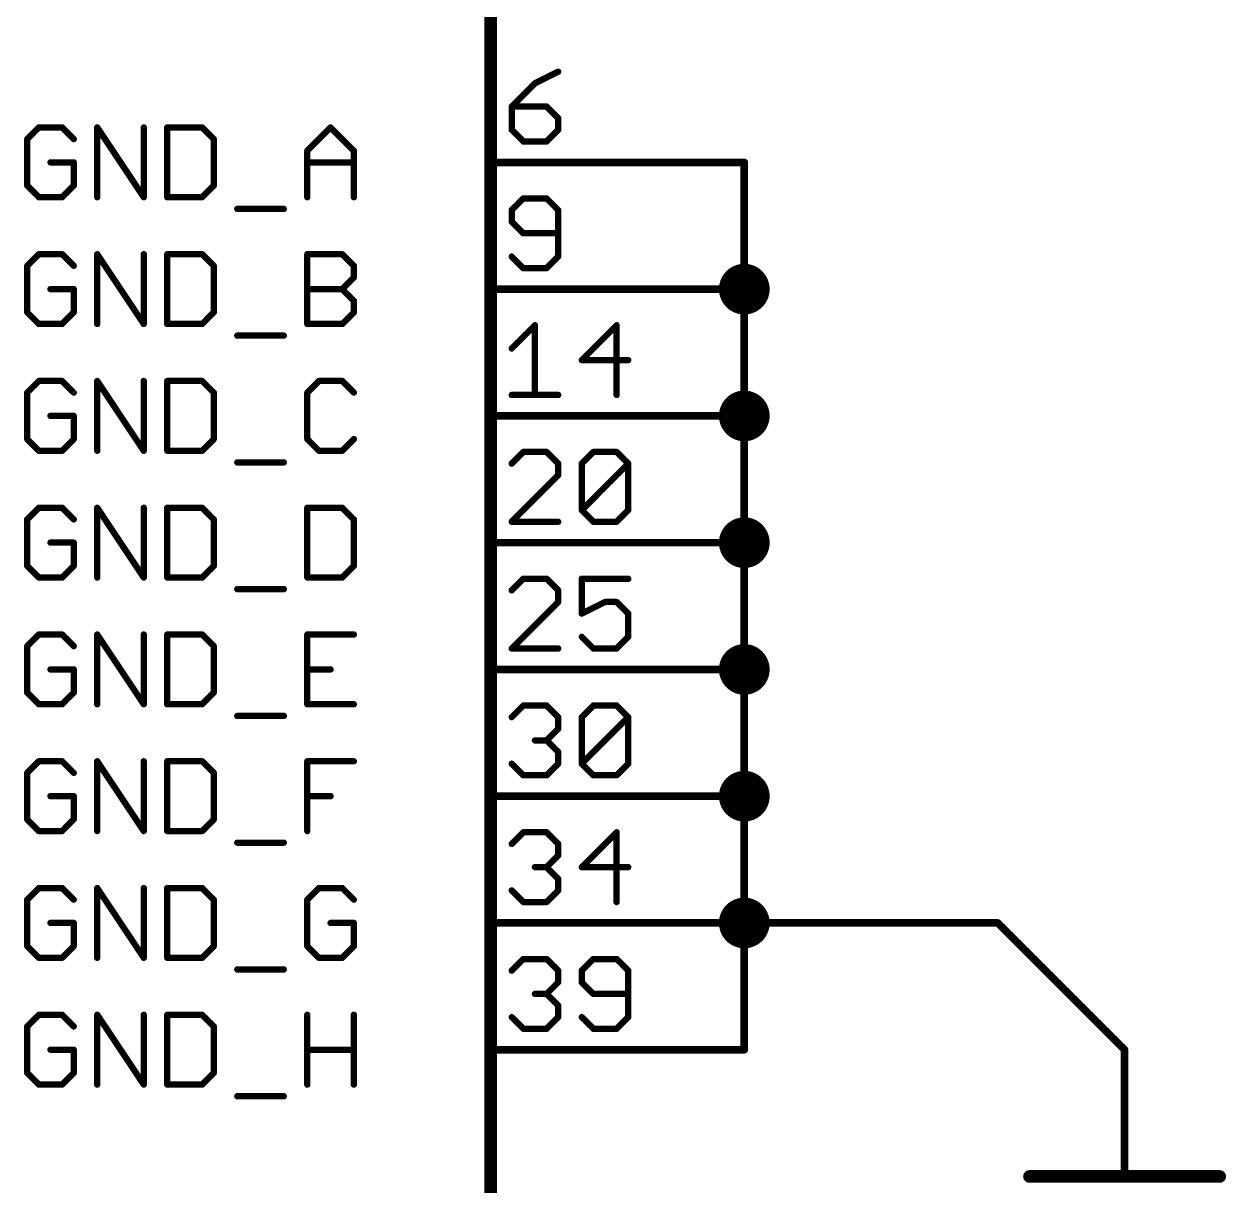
# Model space of a CAD drawing. Extents: x 2 to 137, y 1 to 177.
# Drawn here: x 77.01 to 101.09, y 111.57 to 134.85 of the extents above; entities that cross this region are included whole.
import ezdxf

# ---------------------------------------------------------------- set-up
doc = ezdxf.new("R2010")
doc.units = 0
for name, color, linetype in [('91', 94, 'CONTINUOUS'), ('94', 14, 'CONTINUOUS'), ('95', 250, 'CONTINUOUS')]:
    doc.layers.add(name, color=color, linetype=linetype)

msp = doc.modelspace()

# ---------------------------------------------------------------- linework, layer by layer
at = {"layer": '91', "const_width": 0.1524}
for points in [[(88.9, 132.08), (91.44, 132.08)], [(91.44, 132.08), (91.44, 129.54)], [(91.44, 129.54), (88.9, 129.54)], [(91.44, 129.54), (91.44, 127)], [(91.44, 127), (88.9, 127)], [(91.44, 127), (91.44, 124.46)], [(91.44, 124.46), (88.9, 124.46)], [(91.44, 124.46), (91.44, 121.92)], [(91.44, 121.92), (88.9, 121.92)], [(91.44, 121.92), (91.44, 119.38)], [(91.44, 119.38), (88.9, 119.38)], [(91.44, 119.38), (91.44, 116.84)], [(88.9, 116.84), (96.52, 116.84)], [(91.44, 116.84), (88.9, 116.84)], [(91.44, 116.84), (88.9, 116.84)], [(91.44, 116.84), (91.44, 114.3)], [(96.52, 116.84), (99.06, 114.3)], [(91.44, 114.3), (88.9, 114.3)]]:
    msp.add_lwpolyline(points, dxfattribs=at)
at = {"layer": '91'}
for points, const_width in [([(88.9, 132.1181, 1), (88.9, 132.0419)], 0.0762), ([(91.4781, 132.08, 1), (91.4019, 132.08)], 0.0762), ([(91.44, 132.0419, 1), (91.44, 132.1181)], 0.0762), ([(91.44, 129.286, 1), (91.44, 129.794, 1), (91.44, 129.286)], 0.508), ([(88.9, 129.5781, 1), (88.9, 129.5019)], 0.0762), ([(91.4781, 129.54, 1), (91.4019, 129.54)], 0.0762), ([(91.44, 129.5019, 1), (91.44, 129.5781)], 0.0762), ([(91.4019, 129.54, 1), (91.4781, 129.54)], 0.0762), ([(91.44, 126.746, 1), (91.44, 127.254, 1), (91.44, 126.746)], 0.508), ([(88.9, 127.0381, 1), (88.9, 126.9619)], 0.0762), ([(91.4781, 127, 1), (91.4019, 127)], 0.0762), ([(91.4019, 127, 1), (91.4781, 127)], 0.0762), ([(91.44, 126.9619, 1), (91.44, 127.0381)], 0.0762), ([(91.44, 124.206, 1), (91.44, 124.714, 1), (91.44, 124.206)], 0.508), ([(88.9, 124.4981, 1), (88.9, 124.4219)], 0.0762), ([(91.4781, 124.46, 1), (91.4019, 124.46)], 0.0762), ([(91.44, 124.4219, 1), (91.44, 124.4981)], 0.0762), ([(91.4019, 124.46, 1), (91.4781, 124.46)], 0.0762), ([(91.44, 121.666, 1), (91.44, 122.174, 1), (91.44, 121.666)], 0.508), ([(88.9, 121.9581, 1), (88.9, 121.8819)], 0.0762), ([(91.4781, 121.92, 1), (91.4019, 121.92)], 0.0762), ([(91.4019, 121.92, 1), (91.4781, 121.92)], 0.0762), ([(91.44, 121.8819, 1), (91.44, 121.9581)], 0.0762), ([(91.44, 119.126, 1), (91.44, 119.634, 1), (91.44, 119.126)], 0.508), ([(88.9, 119.4181, 1), (88.9, 119.3419)], 0.0762), ([(91.4781, 119.38, 1), (91.4019, 119.38)], 0.0762), ([(91.4019, 119.38, 1), (91.4781, 119.38)], 0.0762), ([(91.44, 119.3419, 1), (91.44, 119.4181)], 0.0762), ([(91.44, 116.586, 1), (91.44, 117.094, 1), (91.44, 116.586)], 0.508), ([(88.9, 116.8781, 1), (88.9, 116.8019)], 0.0762), ([(88.9, 116.8781, 1), (88.9, 116.8019)], 0.0762), ([(88.9, 116.8781, 1), (88.9, 116.8019)], 0.0762), ([(91.4781, 116.84, 1), (91.4019, 116.84)], 0.0762), ([(91.4019, 116.84, 1), (91.4781, 116.84)], 0.0762), ([(91.44, 116.8019, 1), (91.44, 116.8781)], 0.0762), ([(91.44, 116.8019, 1), (91.44, 116.8781)], 0.0762), ([(96.5469, 116.8669, 1), (96.4931, 116.8131)], 0.0762), ([(96.52, 116.8019, 1), (96.52, 116.8781)], 0.0762), ([(88.9, 114.3381, 1), (88.9, 114.2619)], 0.0762), ([(91.4019, 114.3, 1), (91.4781, 114.3)], 0.0762), ([(91.44, 114.2619, 1), (91.44, 114.3381)], 0.0762), ([(99.0331, 114.2731, 1), (99.0869, 114.3269)], 0.0762)]:
    msp.add_lwpolyline(points, format="xyb", dxfattribs=dict(at, const_width=const_width))
at = {"layer": '94'}
for points, const_width in [([(86.36, 165.1), (86.36, 101.6)], 0.254), ([(88.9, 132.08), (86.36, 132.08)], 0.1524), ([(88.9, 129.54), (86.36, 129.54)], 0.1524), ([(88.9, 127), (86.36, 127)], 0.1524), ([(88.9, 124.46), (86.36, 124.46)], 0.1524), ([(88.9, 121.92), (86.36, 121.92)], 0.1524), ([(88.9, 119.38), (86.36, 119.38)], 0.1524), ([(88.9, 116.84), (86.36, 116.84)], 0.1524), ([(88.9, 114.3), (86.36, 114.3)], 0.1524), ([(99.06, 114.3), (99.06, 111.76)], 0.1524), ([(97.155, 111.76), (100.965, 111.76)], 0.254)]:
    msp.add_lwpolyline(points, dxfattribs=dict(at, const_width=const_width))
for points, const_width in [([(86.36, 132.1181, 1), (86.36, 132.0419)], 0.0762), ([(88.9, 132.0419, 1), (88.9, 132.1181)], 0.0762), ([(86.36, 129.5781, 1), (86.36, 129.5019)], 0.0762), ([(88.9, 129.5019, 1), (88.9, 129.5781)], 0.0762), ([(86.36, 127.0381, 1), (86.36, 126.9619)], 0.0762), ([(88.9, 126.9619, 1), (88.9, 127.0381)], 0.0762), ([(86.36, 124.4981, 1), (86.36, 124.4219)], 0.0762), ([(88.9, 124.4219, 1), (88.9, 124.4981)], 0.0762), ([(86.36, 121.9581, 1), (86.36, 121.8819)], 0.0762), ([(88.9, 121.8819, 1), (88.9, 121.9581)], 0.0762), ([(86.36, 119.4181, 1), (86.36, 119.3419)], 0.0762), ([(88.9, 119.3419, 1), (88.9, 119.4181)], 0.0762), ([(86.36, 116.8781, 1), (86.36, 116.8019)], 0.0762), ([(88.9, 116.8019, 1), (88.9, 116.8781)], 0.0762), ([(86.36, 114.3381, 1), (86.36, 114.2619)], 0.0762), ([(88.9, 114.2619, 1), (88.9, 114.3381)], 0.0762), ([(99.0981, 114.3, 1), (99.0219, 114.3)], 0.0762), ([(97.155, 111.8235, 1), (97.155, 111.6965)], 0.127), ([(99.0219, 111.76, 1), (99.0981, 111.76)], 0.0762), ([(100.965, 111.6965, 1), (100.965, 111.8235)], 0.127)]:
    msp.add_lwpolyline(points, format="xyb", dxfattribs=dict(at, const_width=const_width))
at = {"layer": '95', "const_width": 0.127}
for points in [[(87.7112, 133.8973), (87.2452, 133.6643)], [(87.2452, 133.6643), (86.7791, 133.1982)], [(86.7791, 133.1982), (86.7791, 132.7321)], [(87.4782, 133.1982), (86.7791, 133.1982)], [(87.7112, 132.9652), (87.4782, 133.1982)], [(87.7112, 132.7321), (87.7112, 132.9652)], [(77.3033, 132.7797), (77.0703, 132.5467)], [(77.7694, 132.7797), (77.3033, 132.7797)], [(78.0024, 132.5467), (77.7694, 132.7797)], [(78.4736, 131.3815), (78.4736, 132.7797)], [(78.4736, 132.7797), (79.4057, 131.3815)], [(79.4057, 131.3815), (79.4057, 132.7797)], [(79.8769, 132.7797), (79.8769, 131.3815)], [(80.576, 132.7797), (79.8769, 132.7797)], [(80.809, 132.5467), (80.576, 132.7797)], [(82.6834, 132.3136), (83.1495, 132.7797)], [(83.1495, 132.7797), (83.6155, 132.3136)], [(86.7791, 132.7321), (87.0121, 132.4991)], [(87.4782, 132.4991), (87.7112, 132.7321)], [(77.0703, 132.5467), (77.0703, 131.6145)], [(80.809, 131.6145), (80.809, 132.5467)], [(87.0121, 132.4991), (87.4782, 132.4991)], [(82.6834, 131.3815), (82.6834, 132.3136)], [(83.6155, 132.3136), (83.6155, 131.3815)], [(78.0024, 132.0806), (77.5364, 132.0806)], [(78.0024, 131.6145), (78.0024, 132.0806)], [(82.6834, 132.0806), (83.6155, 132.0806)], [(77.0703, 131.6145), (77.3033, 131.3815)], [(77.7694, 131.3815), (78.0024, 131.6145)], [(80.576, 131.3815), (80.809, 131.6145)], [(77.3033, 131.3815), (77.7694, 131.3815)], [(79.8769, 131.3815), (80.576, 131.3815)], [(87.0121, 131.3573), (86.7791, 131.1243)], [(87.4782, 131.3573), (87.0121, 131.3573)], [(87.7112, 131.1243), (87.4782, 131.3573)], [(81.2801, 131.1485), (82.2123, 131.1485)], [(86.7791, 131.1243), (86.7791, 130.8912)], [(87.7112, 130.1921), (87.7112, 131.1243)], [(86.7791, 130.8912), (87.0121, 130.6582)], [(87.0121, 130.6582), (87.7112, 130.6582)], [(77.3033, 130.2397), (77.0703, 130.0067)], [(77.7694, 130.2397), (77.3033, 130.2397)], [(78.0024, 130.0067), (77.7694, 130.2397)], [(78.4736, 128.8415), (78.4736, 130.2397)], [(78.4736, 130.2397), (79.4057, 128.8415)], [(79.4057, 128.8415), (79.4057, 130.2397)], [(79.8769, 130.2397), (79.8769, 128.8415)], [(80.576, 130.2397), (79.8769, 130.2397)], [(80.809, 130.0067), (80.576, 130.2397)], [(82.6834, 128.8415), (82.6834, 130.2397)], [(82.6834, 130.2397), (83.3825, 130.2397)], [(83.3825, 130.2397), (83.6155, 130.0067)], [(77.0703, 130.0067), (77.0703, 129.0745)], [(80.809, 129.0745), (80.809, 130.0067)], [(83.6155, 130.0067), (83.6155, 129.7736)], [(86.7791, 130.1921), (87.0121, 129.9591)], [(87.4782, 129.9591), (87.7112, 130.1921)], [(83.6155, 129.7736), (83.3825, 129.5406)], [(87.0121, 129.9591), (87.4782, 129.9591)], [(78.0024, 129.5406), (77.5364, 129.5406)], [(78.0024, 129.0745), (78.0024, 129.5406)], [(82.6834, 129.5406), (83.3825, 129.5406)], [(83.3825, 129.5406), (83.6155, 129.3076)], [(83.6155, 129.3076), (83.6155, 129.0745)], [(77.0703, 129.0745), (77.3033, 128.8415)], [(77.7694, 128.8415), (78.0024, 129.0745)], [(80.576, 128.8415), (80.809, 129.0745)], [(83.6155, 129.0745), (83.3825, 128.8415)], [(77.3033, 128.8415), (77.7694, 128.8415)], [(79.8769, 128.8415), (80.576, 128.8415)], [(83.3825, 128.8415), (82.6834, 128.8415)], [(86.7791, 128.3512), (87.2452, 128.8173)], [(87.2452, 128.8173), (87.2452, 127.4191)], [(88.8815, 128.8173), (88.1824, 128.1182)], [(88.8815, 127.4191), (88.8815, 128.8173)], [(81.2801, 128.6085), (82.2123, 128.6085)], [(88.1824, 128.1182), (89.1145, 128.1182)], [(77.3033, 127.6997), (77.0703, 127.4667)], [(77.7694, 127.6997), (77.3033, 127.6997)], [(78.0024, 127.4667), (77.7694, 127.6997)], [(78.4736, 126.3015), (78.4736, 127.6997)], [(78.4736, 127.6997), (79.4057, 126.3015)], [(79.4057, 126.3015), (79.4057, 127.6997)], [(79.8769, 127.6997), (79.8769, 126.3015)], [(80.576, 127.6997), (79.8769, 127.6997)], [(80.809, 127.4667), (80.576, 127.6997)], [(82.9164, 127.6997), (82.6834, 127.4667)], [(83.3825, 127.6997), (82.9164, 127.6997)], [(83.6155, 127.4667), (83.3825, 127.6997)], [(77.0703, 127.4667), (77.0703, 126.5345)], [(80.809, 126.5345), (80.809, 127.4667)], [(82.6834, 127.4667), (82.6834, 126.5345)], [(86.7791, 127.4191), (87.7112, 127.4191)], [(78.0024, 127.0006), (77.5364, 127.0006)], [(78.0024, 126.5345), (78.0024, 127.0006)], [(77.0703, 126.5345), (77.3033, 126.3015)], [(77.7694, 126.3015), (78.0024, 126.5345)], [(80.576, 126.3015), (80.809, 126.5345)], [(82.6834, 126.5345), (82.9164, 126.3015)], [(83.3825, 126.3015), (83.6155, 126.5345)], [(77.3033, 126.3015), (77.7694, 126.3015)], [(79.8769, 126.3015), (80.576, 126.3015)], [(82.9164, 126.3015), (83.3825, 126.3015)], [(87.0121, 126.2773), (86.7791, 126.0443)], [(87.4782, 126.2773), (87.0121, 126.2773)], [(87.7112, 126.0443), (87.4782, 126.2773)], [(88.1824, 126.0443), (88.4154, 126.2773)], [(88.4154, 126.2773), (88.8815, 126.2773)], [(88.8815, 126.2773), (89.1145, 126.0443)], [(81.2801, 126.0685), (82.2123, 126.0685)], [(87.7112, 125.8112), (87.7112, 126.0443)], [(88.1824, 125.1121), (88.1824, 126.0443)], [(88.1824, 125.1121), (89.1145, 126.0443)], [(89.1145, 126.0443), (89.1145, 125.1121)], [(86.7791, 124.8791), (87.7112, 125.8112)], [(77.3033, 125.1597), (77.0703, 124.9267)], [(77.7694, 125.1597), (77.3033, 125.1597)], [(78.0024, 124.9267), (77.7694, 125.1597)], [(78.4736, 123.7615), (78.4736, 125.1597)], [(78.4736, 125.1597), (79.4057, 123.7615)], [(79.4057, 123.7615), (79.4057, 125.1597)], [(79.8769, 125.1597), (79.8769, 123.7615)], [(80.576, 125.1597), (79.8769, 125.1597)], [(80.809, 124.9267), (80.576, 125.1597)], [(82.6834, 125.1597), (82.6834, 123.7615)], [(83.3825, 125.1597), (82.6834, 125.1597)], [(83.6155, 124.9267), (83.3825, 125.1597)], [(88.4154, 124.8791), (88.1824, 125.1121)], [(89.1145, 125.1121), (88.8815, 124.8791)], [(77.0703, 124.9267), (77.0703, 123.9945)], [(80.809, 123.9945), (80.809, 124.9267)], [(83.6155, 123.9945), (83.6155, 124.9267)], [(87.7112, 124.8791), (86.7791, 124.8791)], [(88.8815, 124.8791), (88.4154, 124.8791)], [(78.0024, 124.4606), (77.5364, 124.4606)], [(78.0024, 123.9945), (78.0024, 124.4606)], [(77.0703, 123.9945), (77.3033, 123.7615)], [(77.7694, 123.7615), (78.0024, 123.9945)], [(80.576, 123.7615), (80.809, 123.9945)], [(83.3825, 123.7615), (83.6155, 123.9945)], [(77.3033, 123.7615), (77.7694, 123.7615)], [(79.8769, 123.7615), (80.576, 123.7615)], [(82.6834, 123.7615), (83.3825, 123.7615)], [(87.0121, 123.7373), (86.7791, 123.5043)], [(87.4782, 123.7373), (87.0121, 123.7373)], [(87.7112, 123.5043), (87.4782, 123.7373)], [(89.1145, 123.7373), (88.1824, 123.7373)], [(88.1824, 123.7373), (88.1824, 123.0382)], [(81.2801, 123.5285), (82.2123, 123.5285)], [(87.7112, 123.2712), (87.7112, 123.5043)], [(86.7791, 122.3391), (87.7112, 123.2712)], [(88.1824, 123.0382), (88.6484, 123.2712)], [(88.6484, 123.2712), (88.8815, 123.2712)], [(88.8815, 123.2712), (89.1145, 123.0382)], [(89.1145, 123.0382), (89.1145, 122.5721)], [(77.3033, 122.6197), (77.0703, 122.3867)], [(77.7694, 122.6197), (77.3033, 122.6197)], [(78.0024, 122.3867), (77.7694, 122.6197)], [(78.4736, 121.2215), (78.4736, 122.6197)], [(78.4736, 122.6197), (79.4057, 121.2215)], [(79.4057, 121.2215), (79.4057, 122.6197)], [(79.8769, 122.6197), (79.8769, 121.2215)], [(80.576, 122.6197), (79.8769, 122.6197)], [(80.809, 122.3867), (80.576, 122.6197)], [(83.6155, 122.6197), (82.6834, 122.6197)], [(82.6834, 122.6197), (82.6834, 121.2215)], [(88.4154, 122.3391), (88.1824, 122.5721)], [(89.1145, 122.5721), (88.8815, 122.3391)], [(77.0703, 122.3867), (77.0703, 121.4545)], [(80.809, 121.4545), (80.809, 122.3867)], [(87.7112, 122.3391), (86.7791, 122.3391)], [(88.8815, 122.3391), (88.4154, 122.3391)], [(78.0024, 121.9206), (77.5364, 121.9206)], [(78.0024, 121.4545), (78.0024, 121.9206)], [(82.6834, 121.9206), (83.1495, 121.9206)], [(77.0703, 121.4545), (77.3033, 121.2215)], [(77.7694, 121.2215), (78.0024, 121.4545)], [(80.576, 121.2215), (80.809, 121.4545)], [(77.3033, 121.2215), (77.7694, 121.2215)], [(79.8769, 121.2215), (80.576, 121.2215)], [(82.6834, 121.2215), (83.6155, 121.2215)], [(86.7791, 120.9643), (87.0121, 121.1973)], [(87.0121, 121.1973), (87.4782, 121.1973)], [(87.4782, 121.1973), (87.7112, 120.9643)], [(88.1824, 120.9643), (88.4154, 121.1973)], [(88.4154, 121.1973), (88.8815, 121.1973)], [(88.8815, 121.1973), (89.1145, 120.9643)], [(81.2801, 120.9885), (82.2123, 120.9885)], [(87.7112, 120.9643), (87.7112, 120.7312)], [(88.1824, 120.0321), (88.1824, 120.9643)], [(88.1824, 120.0321), (89.1145, 120.9643)], [(89.1145, 120.9643), (89.1145, 120.0321)], [(87.7112, 120.7312), (87.4782, 120.4982)], [(87.4782, 120.4982), (87.2452, 120.4982)], [(87.4782, 120.4982), (87.7112, 120.2652)], [(87.7112, 120.2652), (87.7112, 120.0321)], [(77.3033, 120.0797), (77.0703, 119.8467)], [(77.7694, 120.0797), (77.3033, 120.0797)], [(78.0024, 119.8467), (77.7694, 120.0797)], [(78.4736, 118.6815), (78.4736, 120.0797)], [(78.4736, 120.0797), (79.4057, 118.6815)], [(79.4057, 118.6815), (79.4057, 120.0797)], [(79.8769, 120.0797), (79.8769, 118.6815)], [(80.576, 120.0797), (79.8769, 120.0797)], [(80.809, 119.8467), (80.576, 120.0797)], [(82.6834, 118.6815), (82.6834, 120.0797)], [(82.6834, 120.0797), (83.6155, 120.0797)], [(87.0121, 119.7991), (86.7791, 120.0321)], [(87.7112, 120.0321), (87.4782, 119.7991)], [(88.4154, 119.7991), (88.1824, 120.0321)], [(89.1145, 120.0321), (88.8815, 119.7991)], [(77.0703, 119.8467), (77.0703, 118.9145)], [(80.809, 118.9145), (80.809, 119.8467)], [(87.4782, 119.7991), (87.0121, 119.7991)], [(88.8815, 119.7991), (88.4154, 119.7991)], [(78.0024, 119.3806), (77.5364, 119.3806)], [(78.0024, 118.9145), (78.0024, 119.3806)], [(82.6834, 119.3806), (83.1495, 119.3806)], [(77.0703, 118.9145), (77.3033, 118.6815)], [(77.3033, 118.6815), (77.7694, 118.6815)], [(77.7694, 118.6815), (78.0024, 118.9145)], [(79.8769, 118.6815), (80.576, 118.6815)], [(80.576, 118.6815), (80.809, 118.9145)], [(81.2801, 118.4485), (82.2123, 118.4485)], [(86.7791, 118.4243), (87.0121, 118.6573)], [(87.0121, 118.6573), (87.4782, 118.6573)], [(87.4782, 118.6573), (87.7112, 118.4243)], [(88.8815, 118.6573), (88.1824, 117.9582)], [(88.8815, 117.2591), (88.8815, 118.6573)], [(87.7112, 118.4243), (87.7112, 118.1912)], [(87.4782, 117.9582), (87.2452, 117.9582)], [(87.7112, 118.1912), (87.4782, 117.9582)], [(87.4782, 117.9582), (87.7112, 117.7252)], [(88.1824, 117.9582), (89.1145, 117.9582)], [(87.7112, 117.7252), (87.7112, 117.4921)], [(77.3033, 117.5397), (77.0703, 117.3067)], [(77.7694, 117.5397), (77.3033, 117.5397)], [(78.0024, 117.3067), (77.7694, 117.5397)], [(78.4736, 116.1415), (78.4736, 117.5397)], [(78.4736, 117.5397), (79.4057, 116.1415)], [(79.4057, 116.1415), (79.4057, 117.5397)], [(79.8769, 117.5397), (79.8769, 116.1415)], [(80.576, 117.5397), (79.8769, 117.5397)], [(80.809, 117.3067), (80.576, 117.5397)], [(82.9164, 117.5397), (82.6834, 117.3067)], [(83.3825, 117.5397), (82.9164, 117.5397)], [(83.6155, 117.3067), (83.3825, 117.5397)], [(87.0121, 117.2591), (86.7791, 117.4921)], [(87.7112, 117.4921), (87.4782, 117.2591)], [(77.0703, 117.3067), (77.0703, 116.3745)], [(80.809, 116.3745), (80.809, 117.3067)], [(82.6834, 117.3067), (82.6834, 116.3745)], [(87.4782, 117.2591), (87.0121, 117.2591)], [(78.0024, 116.8406), (77.5364, 116.8406)], [(78.0024, 116.3745), (78.0024, 116.8406)], [(83.6155, 116.8406), (83.1495, 116.8406)], [(83.6155, 116.3745), (83.6155, 116.8406)], [(77.0703, 116.3745), (77.3033, 116.1415)], [(77.7694, 116.1415), (78.0024, 116.3745)], [(80.576, 116.1415), (80.809, 116.3745)], [(82.6834, 116.3745), (82.9164, 116.1415)], [(83.3825, 116.1415), (83.6155, 116.3745)], [(77.3033, 116.1415), (77.7694, 116.1415)], [(79.8769, 116.1415), (80.576, 116.1415)], [(82.9164, 116.1415), (83.3825, 116.1415)], [(86.7791, 115.8843), (87.0121, 116.1173)], [(87.0121, 116.1173), (87.4782, 116.1173)], [(87.4782, 116.1173), (87.7112, 115.8843)], [(88.4154, 116.1173), (88.1824, 115.8843)], [(88.8815, 116.1173), (88.4154, 116.1173)], [(89.1145, 115.8843), (88.8815, 116.1173)], [(81.2801, 115.9085), (82.2123, 115.9085)], [(87.7112, 115.8843), (87.7112, 115.6512)], [(88.1824, 115.8843), (88.1824, 115.6512)], [(89.1145, 114.9521), (89.1145, 115.8843)], [(87.7112, 115.6512), (87.4782, 115.4182)], [(88.1824, 115.6512), (88.4154, 115.4182)], [(87.4782, 115.4182), (87.2452, 115.4182)], [(87.4782, 115.4182), (87.7112, 115.1852)], [(88.4154, 115.4182), (89.1145, 115.4182)], [(87.7112, 115.1852), (87.7112, 114.9521)], [(77.3033, 114.9997), (77.0703, 114.7667)], [(77.7694, 114.9997), (77.3033, 114.9997)], [(78.0024, 114.7667), (77.7694, 114.9997)], [(78.4736, 113.6015), (78.4736, 114.9997)], [(78.4736, 114.9997), (79.4057, 113.6015)], [(79.4057, 113.6015), (79.4057, 114.9997)], [(79.8769, 114.9997), (79.8769, 113.6015)], [(80.576, 114.9997), (79.8769, 114.9997)], [(80.809, 114.7667), (80.576, 114.9997)], [(82.6834, 113.6015), (82.6834, 114.9997)], [(83.6155, 114.9997), (83.6155, 113.6015)], [(87.0121, 114.7191), (86.7791, 114.9521)], [(87.7112, 114.9521), (87.4782, 114.7191)], [(88.1824, 114.9521), (88.4154, 114.7191)], [(88.8815, 114.7191), (89.1145, 114.9521)], [(77.0703, 114.7667), (77.0703, 113.8345)], [(80.809, 113.8345), (80.809, 114.7667)], [(87.4782, 114.7191), (87.0121, 114.7191)], [(88.4154, 114.7191), (88.8815, 114.7191)], [(78.0024, 114.3006), (77.5364, 114.3006)], [(78.0024, 113.8345), (78.0024, 114.3006)], [(82.6834, 114.3006), (83.6155, 114.3006)], [(77.0703, 113.8345), (77.3033, 113.6015)], [(77.7694, 113.6015), (78.0024, 113.8345)], [(80.576, 113.6015), (80.809, 113.8345)], [(77.3033, 113.6015), (77.7694, 113.6015)], [(79.8769, 113.6015), (80.576, 113.6015)], [(81.2801, 113.3685), (82.2123, 113.3685)]]:
    msp.add_lwpolyline(points, dxfattribs=at)
at = {"layer": '95', "const_width": 0.0635}
for points in [[(87.7254, 133.8689, 1), (87.697, 133.9257)], [(87.231, 133.6927, 1), (87.2594, 133.6359)], [(87.2676, 133.6418, 1), (87.2227, 133.6867)], [(86.8109, 133.1982, 1), (86.7473, 133.1982)], [(86.7791, 133.2299, 1), (86.7791, 133.1664)], [(86.7566, 133.2206, 1), (86.8016, 133.1757)], [(87.5006, 133.2206, 1), (87.4557, 133.1757)], [(87.4782, 133.1664, 1), (87.4782, 133.2299)], [(87.743, 132.9652, 1), (87.6795, 132.9652)], [(87.6888, 132.9427, 1), (87.7337, 132.9876)], [(77.3033, 132.8114, 1), (77.3033, 132.7479)], [(77.3258, 132.7572, 1), (77.2809, 132.8021)], [(77.7919, 132.8021, 1), (77.7469, 132.7572)], [(77.7694, 132.7479, 1), (77.7694, 132.8114)], [(78.5053, 132.7797, 1), (78.4418, 132.7797)], [(78.5, 132.7973, 1), (78.4472, 132.7621)], [(79.4375, 132.7797, 1), (79.374, 132.7797)], [(79.9086, 132.7797, 1), (79.8451, 132.7797)], [(79.8769, 132.8114, 1), (79.8769, 132.7479)], [(80.5984, 132.8021, 1), (80.5535, 132.7572)], [(80.576, 132.7479, 1), (80.576, 132.8114)], [(83.1719, 132.8021, 1), (83.127, 132.7572)], [(83.1719, 132.7572, 1), (83.127, 132.8021)], [(86.7473, 132.7321, 1), (86.8109, 132.7321)], [(86.8016, 132.7546, 1), (86.7566, 132.7097)], [(87.6795, 132.7321, 1), (87.743, 132.7321)], [(87.7337, 132.7097, 1), (87.6888, 132.7546)], [(77.1021, 132.5467, 1), (77.0386, 132.5467)], [(77.0479, 132.5691, 1), (77.0928, 132.5242)], [(77.98, 132.5242, 1), (78.0249, 132.5691)], [(80.8407, 132.5467, 1), (80.7772, 132.5467)], [(80.7865, 132.5242, 1), (80.8314, 132.5691)], [(87.0121, 132.5308, 1), (87.0121, 132.4674)], [(86.9897, 132.4766, 1), (87.0346, 132.5216)], [(87.4557, 132.5216, 1), (87.5006, 132.4766)], [(87.4782, 132.4674, 1), (87.4782, 132.5308)], [(82.7152, 132.3136, 1), (82.6517, 132.3136)], [(82.661, 132.3361, 1), (82.7059, 132.2912)], [(83.6473, 132.3136, 1), (83.5838, 132.3136)], [(83.5931, 132.2912, 1), (83.638, 132.3361)], [(77.5364, 132.1123, 1), (77.5364, 132.0488)], [(78.0342, 132.0806, 1), (77.9707, 132.0806)], [(78.0024, 132.0488, 1), (78.0024, 132.1123)], [(82.6834, 132.1123, 1), (82.6834, 132.0488)], [(83.6155, 132.0488, 1), (83.6155, 132.1123)], [(77.0928, 131.637, 1), (77.0479, 131.5921)], [(77.0386, 131.6145, 1), (77.1021, 131.6145)], [(77.9707, 131.6145, 1), (78.0342, 131.6145)], [(78.0249, 131.5921, 1), (77.98, 131.637)], [(80.7772, 131.6145, 1), (80.8407, 131.6145)], [(80.8314, 131.5921, 1), (80.7865, 131.637)], [(77.3033, 131.4133, 1), (77.3033, 131.3498)], [(77.2809, 131.359, 1), (77.3258, 131.404)], [(77.7469, 131.404, 1), (77.7919, 131.359)], [(77.7694, 131.3498, 1), (77.7694, 131.4133)], [(78.4418, 131.3815, 1), (78.5053, 131.3815)], [(79.374, 131.3815, 1), (79.4375, 131.3815)], [(79.3793, 131.3639, 1), (79.4321, 131.3991)], [(79.8451, 131.3815, 1), (79.9086, 131.3815)], [(79.8769, 131.4133, 1), (79.8769, 131.3498)], [(80.5535, 131.404, 1), (80.5984, 131.359)], [(80.576, 131.3498, 1), (80.576, 131.4133)], [(82.6517, 131.3815, 1), (82.7152, 131.3815)], [(83.5838, 131.3815, 1), (83.6473, 131.3815)], [(87.0121, 131.389, 1), (87.0121, 131.3255)], [(87.0346, 131.3348, 1), (86.9897, 131.3797)], [(87.5006, 131.3797, 1), (87.4557, 131.3348)], [(87.4782, 131.3255, 1), (87.4782, 131.389)], [(81.2801, 131.1802, 1), (81.2801, 131.1167)], [(82.2123, 131.1167, 1), (82.2123, 131.1802)], [(86.8109, 131.1243, 1), (86.7473, 131.1243)], [(86.7566, 131.1467, 1), (86.8016, 131.1018)], [(87.743, 131.1243, 1), (87.6795, 131.1243)], [(87.6888, 131.1018, 1), (87.7337, 131.1467)], [(86.7473, 130.8912, 1), (86.8109, 130.8912)], [(86.8016, 130.9137, 1), (86.7566, 130.8688)], [(87.0121, 130.6899, 1), (87.0121, 130.6264)], [(86.9897, 130.6357, 1), (87.0346, 130.6806)], [(87.7112, 130.6264, 1), (87.7112, 130.6899)], [(77.3033, 130.2714, 1), (77.3033, 130.2079)], [(77.3258, 130.2172, 1), (77.2809, 130.2621)], [(77.7919, 130.2621, 1), (77.7469, 130.2172)], [(77.7694, 130.2079, 1), (77.7694, 130.2714)], [(78.5053, 130.2397, 1), (78.4418, 130.2397)], [(78.5, 130.2573, 1), (78.4472, 130.2221)], [(79.4375, 130.2397, 1), (79.374, 130.2397)], [(79.9086, 130.2397, 1), (79.8451, 130.2397)], [(79.8769, 130.2714, 1), (79.8769, 130.2079)], [(80.5984, 130.2621, 1), (80.5535, 130.2172)], [(80.576, 130.2079, 1), (80.576, 130.2714)], [(82.6834, 130.2714, 1), (82.6834, 130.2079)], [(82.7152, 130.2397, 1), (82.6517, 130.2397)], [(83.405, 130.2621, 1), (83.3601, 130.2172)], [(83.3825, 130.2079, 1), (83.3825, 130.2714)], [(77.1021, 130.0067, 1), (77.0386, 130.0067)], [(77.0479, 130.0291, 1), (77.0928, 129.9842)], [(77.98, 129.9842, 1), (78.0249, 130.0291)], [(80.8407, 130.0067, 1), (80.7772, 130.0067)], [(80.7865, 129.9842, 1), (80.8314, 130.0291)], [(83.6473, 130.0067, 1), (83.5838, 130.0067)], [(83.5931, 129.9842, 1), (83.638, 130.0291)], [(86.8016, 130.2146, 1), (86.7566, 130.1697)], [(87.6795, 130.1921, 1), (87.743, 130.1921)], [(87.7337, 130.1697, 1), (87.6888, 130.2146)], [(83.638, 129.7512, 1), (83.5931, 129.7961)], [(87.0121, 129.9908, 1), (87.0121, 129.9274)], [(86.9897, 129.9366, 1), (87.0346, 129.9816)], [(87.4557, 129.9816, 1), (87.5006, 129.9366)], [(87.4782, 129.9274, 1), (87.4782, 129.9908)], [(77.5364, 129.5723, 1), (77.5364, 129.5088)], [(78.0342, 129.5406, 1), (77.9707, 129.5406)], [(78.0024, 129.5088, 1), (78.0024, 129.5723)], [(82.6834, 129.5723, 1), (82.6834, 129.5088)], [(83.405, 129.563, 1), (83.3601, 129.5181)], [(83.3601, 129.563, 1), (83.405, 129.5181)], [(83.3825, 129.5088, 1), (83.3825, 129.5723)], [(83.5838, 129.7736, 1), (83.6473, 129.7736)], [(83.6473, 129.3076, 1), (83.5838, 129.3076)], [(83.5931, 129.2851, 1), (83.638, 129.33)], [(77.0928, 129.097, 1), (77.0479, 129.0521)], [(77.0386, 129.0745, 1), (77.1021, 129.0745)], [(77.9707, 129.0745, 1), (78.0342, 129.0745)], [(78.0249, 129.0521, 1), (77.98, 129.097)], [(80.7772, 129.0745, 1), (80.8407, 129.0745)], [(80.8314, 129.0521, 1), (80.7865, 129.097)], [(83.5838, 129.0745, 1), (83.6473, 129.0745)], [(83.638, 129.0521, 1), (83.5931, 129.097)], [(77.3033, 128.8732, 1), (77.3033, 128.8098)], [(77.2809, 128.819, 1), (77.3258, 128.864)], [(77.7469, 128.864, 1), (77.7919, 128.819)], [(77.7694, 128.8098, 1), (77.7694, 128.8732)], [(78.4418, 128.8415, 1), (78.5053, 128.8415)], [(79.374, 128.8415, 1), (79.4375, 128.8415)], [(79.3793, 128.8239, 1), (79.4321, 128.8591)], [(79.8451, 128.8415, 1), (79.9086, 128.8415)], [(79.8769, 128.8732, 1), (79.8769, 128.8098)], [(80.5535, 128.864, 1), (80.5984, 128.819)], [(80.576, 128.8098, 1), (80.576, 128.8732)], [(82.6834, 128.8732, 1), (82.6834, 128.8098)], [(82.6517, 128.8415, 1), (82.7152, 128.8415)], [(83.3601, 128.864, 1), (83.405, 128.819)], [(83.3825, 128.8098, 1), (83.3825, 128.8732)], [(87.2769, 128.8173, 1), (87.2134, 128.8173)], [(87.2676, 128.7948, 1), (87.2227, 128.8397)], [(88.9132, 128.8173, 1), (88.8497, 128.8173)], [(88.9039, 128.7948, 1), (88.859, 128.8397)], [(81.2801, 128.6402, 1), (81.2801, 128.5767)], [(82.2123, 128.5767, 1), (82.2123, 128.6402)], [(86.7566, 128.3737, 1), (86.8016, 128.3288)], [(88.1824, 128.1499, 1), (88.1824, 128.0864)], [(88.1599, 128.1406, 1), (88.2048, 128.0957)], [(89.1145, 128.0864, 1), (89.1145, 128.1499)], [(77.3033, 127.7314, 1), (77.3033, 127.6679)], [(77.3258, 127.6772, 1), (77.2809, 127.7221)], [(77.7919, 127.7221, 1), (77.7469, 127.6772)], [(77.7694, 127.6679, 1), (77.7694, 127.7314)], [(78.5053, 127.6997, 1), (78.4418, 127.6997)], [(78.5, 127.7173, 1), (78.4472, 127.6821)], [(79.4375, 127.6997, 1), (79.374, 127.6997)], [(79.9086, 127.6997, 1), (79.8451, 127.6997)], [(79.8769, 127.7314, 1), (79.8769, 127.6679)], [(80.5984, 127.7221, 1), (80.5535, 127.6772)], [(80.576, 127.6679, 1), (80.576, 127.7314)], [(82.9164, 127.7314, 1), (82.9164, 127.6679)], [(82.9389, 127.6772, 1), (82.894, 127.7221)], [(83.405, 127.7221, 1), (83.3601, 127.6772)], [(83.3825, 127.6679, 1), (83.3825, 127.7314)], [(77.1021, 127.4667, 1), (77.0386, 127.4667)], [(77.0479, 127.4891, 1), (77.0928, 127.4442)], [(77.98, 127.4442, 1), (78.0249, 127.4891)], [(80.8407, 127.4667, 1), (80.7772, 127.4667)], [(80.7865, 127.4442, 1), (80.8314, 127.4891)], [(82.7152, 127.4667, 1), (82.6517, 127.4667)], [(82.661, 127.4891, 1), (82.7059, 127.4442)], [(83.5931, 127.4442, 1), (83.638, 127.4891)], [(86.7791, 127.4509, 1), (86.7791, 127.3873)], [(87.2134, 127.4191, 1), (87.2769, 127.4191)], [(87.7112, 127.3873, 1), (87.7112, 127.4509)], [(88.8497, 127.4191, 1), (88.9132, 127.4191)], [(77.5364, 127.0323, 1), (77.5364, 126.9688)], [(78.0342, 127.0006, 1), (77.9707, 127.0006)], [(78.0024, 126.9688, 1), (78.0024, 127.0323)], [(77.0928, 126.557, 1), (77.0479, 126.5121)], [(77.0386, 126.5345, 1), (77.1021, 126.5345)], [(77.9707, 126.5345, 1), (78.0342, 126.5345)], [(78.0249, 126.5121, 1), (77.98, 126.557)], [(80.7772, 126.5345, 1), (80.8407, 126.5345)], [(80.8314, 126.5121, 1), (80.7865, 126.557)], [(82.7059, 126.557, 1), (82.661, 126.5121)], [(82.6517, 126.5345, 1), (82.7152, 126.5345)], [(83.638, 126.5121, 1), (83.5931, 126.557)], [(77.3033, 126.3333, 1), (77.3033, 126.2698)], [(77.2809, 126.279, 1), (77.3258, 126.324)], [(77.7469, 126.324, 1), (77.7919, 126.279)], [(77.7694, 126.2698, 1), (77.7694, 126.3333)], [(78.4418, 126.3015, 1), (78.5053, 126.3015)], [(79.374, 126.3015, 1), (79.4375, 126.3015)], [(79.3793, 126.2839, 1), (79.4321, 126.3191)], [(79.8451, 126.3015, 1), (79.9086, 126.3015)], [(79.8769, 126.3333, 1), (79.8769, 126.2698)], [(80.5535, 126.324, 1), (80.5984, 126.279)], [(80.576, 126.2698, 1), (80.576, 126.3333)], [(82.9164, 126.3333, 1), (82.9164, 126.2698)], [(82.894, 126.279, 1), (82.9389, 126.324)], [(83.3601, 126.324, 1), (83.405, 126.279)], [(83.3825, 126.2698, 1), (83.3825, 126.3333)], [(87.0121, 126.309, 1), (87.0121, 126.2455)], [(87.0346, 126.2548, 1), (86.9897, 126.2997)], [(87.5006, 126.2997, 1), (87.4557, 126.2548)], [(87.4782, 126.2455, 1), (87.4782, 126.309)], [(88.4154, 126.309, 1), (88.4154, 126.2455)], [(88.4379, 126.2548, 1), (88.393, 126.2997)], [(88.9039, 126.2997, 1), (88.859, 126.2548)], [(88.8815, 126.2455, 1), (88.8815, 126.309)], [(81.2801, 126.1002, 1), (81.2801, 126.0367)], [(82.2123, 126.0367, 1), (82.2123, 126.1002)], [(86.7566, 126.0667, 1), (86.8016, 126.0218)], [(87.743, 126.0443, 1), (87.6795, 126.0443)], [(87.6888, 126.0218, 1), (87.7337, 126.0667)], [(88.2141, 126.0443, 1), (88.1506, 126.0443)], [(88.1599, 126.0667, 1), (88.2048, 126.0218)], [(89.1463, 126.0443, 1), (89.0828, 126.0443)], [(89.137, 126.0218, 1), (89.0921, 126.0667)], [(89.0921, 126.0218, 1), (89.137, 126.0667)], [(87.6795, 125.8112, 1), (87.743, 125.8112)], [(87.7337, 125.7888, 1), (87.6888, 125.8337)], [(77.3033, 125.1914, 1), (77.3033, 125.1279)], [(77.3258, 125.1372, 1), (77.2809, 125.1821)], [(77.7919, 125.1821, 1), (77.7469, 125.1372)], [(77.7694, 125.1279, 1), (77.7694, 125.1914)], [(78.5053, 125.1597, 1), (78.4418, 125.1597)], [(78.5, 125.1773, 1), (78.4472, 125.1421)], [(79.4375, 125.1597, 1), (79.374, 125.1597)], [(79.9086, 125.1597, 1), (79.8451, 125.1597)], [(79.8769, 125.1914, 1), (79.8769, 125.1279)], [(80.5984, 125.1821, 1), (80.5535, 125.1372)], [(80.576, 125.1279, 1), (80.576, 125.1914)], [(82.6834, 125.1914, 1), (82.6834, 125.1279)], [(82.7152, 125.1597, 1), (82.6517, 125.1597)], [(83.405, 125.1821, 1), (83.3601, 125.1372)], [(83.3825, 125.1279, 1), (83.3825, 125.1914)], [(88.1506, 125.1121, 1), (88.2141, 125.1121)], [(88.2048, 125.1346, 1), (88.1599, 125.0897)], [(88.1599, 125.1346, 1), (88.2048, 125.0897)], [(89.0828, 125.1121, 1), (89.1463, 125.1121)], [(89.137, 125.0897, 1), (89.0921, 125.1346)], [(77.1021, 124.9267, 1), (77.0386, 124.9267)], [(77.0479, 124.9491, 1), (77.0928, 124.9042)], [(77.98, 124.9042, 1), (78.0249, 124.9491)], [(80.8407, 124.9267, 1), (80.7772, 124.9267)], [(80.7865, 124.9042, 1), (80.8314, 124.9491)], [(83.6473, 124.9267, 1), (83.5838, 124.9267)], [(83.5931, 124.9042, 1), (83.638, 124.9491)], [(86.7566, 124.9016, 1), (86.8016, 124.8566)], [(86.7791, 124.9109, 1), (86.7791, 124.8474)], [(87.7112, 124.8474, 1), (87.7112, 124.9109)], [(88.4154, 124.9109, 1), (88.4154, 124.8474)], [(88.393, 124.8566, 1), (88.4379, 124.9016)], [(88.859, 124.9016, 1), (88.9039, 124.8566)], [(88.8815, 124.8474, 1), (88.8815, 124.9109)], [(77.5364, 124.4923, 1), (77.5364, 124.4288)], [(78.0342, 124.4606, 1), (77.9707, 124.4606)], [(78.0024, 124.4288, 1), (78.0024, 124.4923)], [(77.0928, 124.017, 1), (77.0479, 123.9721)], [(78.0249, 123.9721, 1), (77.98, 124.017)], [(80.8314, 123.9721, 1), (80.7865, 124.017)], [(83.638, 123.9721, 1), (83.5931, 124.017)], [(77.0386, 123.9945, 1), (77.1021, 123.9945)], [(77.3033, 123.7933, 1), (77.3033, 123.7298)], [(77.2809, 123.739, 1), (77.3258, 123.784)], [(77.7469, 123.784, 1), (77.7919, 123.739)], [(77.7694, 123.7298, 1), (77.7694, 123.7933)], [(77.9707, 123.9945, 1), (78.0342, 123.9945)], [(79.3793, 123.7439, 1), (79.4321, 123.7791)], [(79.8769, 123.7933, 1), (79.8769, 123.7298)], [(80.5535, 123.784, 1), (80.5984, 123.739)], [(80.576, 123.7298, 1), (80.576, 123.7933)], [(80.7772, 123.9945, 1), (80.8407, 123.9945)], [(82.6834, 123.7933, 1), (82.6834, 123.7298)], [(83.3601, 123.784, 1), (83.405, 123.739)], [(83.3825, 123.7298, 1), (83.3825, 123.7933)], [(83.5838, 123.9945, 1), (83.6473, 123.9945)], [(87.0121, 123.769, 1), (87.0121, 123.7055)], [(87.0346, 123.7148, 1), (86.9897, 123.7597)], [(87.5006, 123.7597, 1), (87.4557, 123.7148)], [(87.4782, 123.7055, 1), (87.4782, 123.769)], [(88.2141, 123.7373, 1), (88.1506, 123.7373)], [(88.1824, 123.769, 1), (88.1824, 123.7055)], [(89.1145, 123.7055, 1), (89.1145, 123.769)], [(78.4418, 123.7615, 1), (78.5053, 123.7615)], [(79.374, 123.7615, 1), (79.4375, 123.7615)], [(79.8451, 123.7615, 1), (79.9086, 123.7615)], [(81.2801, 123.5602, 1), (81.2801, 123.4967)], [(82.2123, 123.4967, 1), (82.2123, 123.5602)], [(82.6517, 123.7615, 1), (82.7152, 123.7615)], [(86.7566, 123.5267, 1), (86.8016, 123.4818)], [(87.743, 123.5043, 1), (87.6795, 123.5043)], [(87.6888, 123.4818, 1), (87.7337, 123.5267)], [(87.7337, 123.2488, 1), (87.6888, 123.2937)], [(88.6484, 123.303, 1), (88.6484, 123.2395)], [(88.6626, 123.2428, 1), (88.6342, 123.2996)], [(88.9039, 123.2937, 1), (88.859, 123.2488)], [(88.8815, 123.2395, 1), (88.8815, 123.303)], [(87.6795, 123.2712, 1), (87.743, 123.2712)], [(88.1682, 123.0666, 1), (88.1966, 123.0098)], [(89.1463, 123.0382, 1), (89.0828, 123.0382)], [(89.0921, 123.0157, 1), (89.137, 123.0606)], [(88.1506, 123.0382, 1), (88.2141, 123.0382)], [(77.3033, 122.6514, 1), (77.3033, 122.5879)], [(77.3258, 122.5972, 1), (77.2809, 122.6421)], [(77.7919, 122.6421, 1), (77.7469, 122.5972)], [(77.7694, 122.5879, 1), (77.7694, 122.6514)], [(78.5053, 122.6197, 1), (78.4418, 122.6197)], [(78.5, 122.6373, 1), (78.4472, 122.6021)], [(79.4375, 122.6197, 1), (79.374, 122.6197)], [(79.9086, 122.6197, 1), (79.8451, 122.6197)], [(79.8769, 122.6514, 1), (79.8769, 122.5879)], [(80.5984, 122.6421, 1), (80.5535, 122.5972)], [(80.576, 122.5879, 1), (80.576, 122.6514)], [(82.6834, 122.6514, 1), (82.6834, 122.5879)], [(82.7152, 122.6197, 1), (82.6517, 122.6197)], [(83.6155, 122.5879, 1), (83.6155, 122.6514)], [(88.2048, 122.5946, 1), (88.1599, 122.5497)], [(89.0828, 122.5721, 1), (89.1463, 122.5721)], [(89.137, 122.5497, 1), (89.0921, 122.5946)], [(77.1021, 122.3867, 1), (77.0386, 122.3867)], [(77.0479, 122.4091, 1), (77.0928, 122.3642)], [(77.98, 122.3642, 1), (78.0249, 122.4091)], [(80.8407, 122.3867, 1), (80.7772, 122.3867)], [(80.7865, 122.3642, 1), (80.8314, 122.4091)], [(86.7791, 122.3709, 1), (86.7791, 122.3073)], [(86.7566, 122.3616, 1), (86.8016, 122.3166)], [(87.7112, 122.3073, 1), (87.7112, 122.3709)], [(88.4154, 122.3709, 1), (88.4154, 122.3073)], [(88.393, 122.3166, 1), (88.4379, 122.3616)], [(88.859, 122.3616, 1), (88.9039, 122.3166)], [(88.8815, 122.3073, 1), (88.8815, 122.3709)], [(77.5364, 121.9523, 1), (77.5364, 121.8888)], [(78.0342, 121.9206, 1), (77.9707, 121.9206)], [(78.0024, 121.8888, 1), (78.0024, 121.9523)], [(82.6834, 121.9523, 1), (82.6834, 121.8888)], [(83.1495, 121.8888, 1), (83.1495, 121.9523)], [(77.0928, 121.477, 1), (77.0479, 121.4321)], [(77.0386, 121.4545, 1), (77.1021, 121.4545)], [(77.9707, 121.4545, 1), (78.0342, 121.4545)], [(78.0249, 121.4321, 1), (77.98, 121.477)], [(80.7772, 121.4545, 1), (80.8407, 121.4545)], [(80.8314, 121.4321, 1), (80.7865, 121.477)], [(77.3033, 121.2533, 1), (77.3033, 121.1898)], [(77.2809, 121.199, 1), (77.3258, 121.244)], [(77.7469, 121.244, 1), (77.7919, 121.199)], [(77.7694, 121.1898, 1), (77.7694, 121.2533)], [(78.4418, 121.2215, 1), (78.5053, 121.2215)], [(79.374, 121.2215, 1), (79.4375, 121.2215)], [(79.3793, 121.2039, 1), (79.4321, 121.2391)], [(79.8451, 121.2215, 1), (79.9086, 121.2215)], [(79.8769, 121.2533, 1), (79.8769, 121.1898)], [(80.5535, 121.244, 1), (80.5984, 121.199)], [(80.576, 121.1898, 1), (80.576, 121.2533)], [(82.6834, 121.2533, 1), (82.6834, 121.1898)], [(82.6517, 121.2215, 1), (82.7152, 121.2215)], [(83.6155, 121.1898, 1), (83.6155, 121.2533)], [(87.0121, 121.229, 1), (87.0121, 121.1655)], [(87.0346, 121.1748, 1), (86.9897, 121.2197)], [(87.5006, 121.2197, 1), (87.4557, 121.1748)], [(87.4782, 121.1655, 1), (87.4782, 121.229)], [(88.4154, 121.229, 1), (88.4154, 121.1655)], [(88.4379, 121.1748, 1), (88.393, 121.2197)], [(88.9039, 121.2197, 1), (88.859, 121.1748)], [(88.8815, 121.1655, 1), (88.8815, 121.229)], [(81.2801, 121.0202, 1), (81.2801, 120.9567)], [(82.2123, 120.9567, 1), (82.2123, 121.0202)], [(86.7566, 120.9867, 1), (86.8016, 120.9418)], [(87.743, 120.9643, 1), (87.6795, 120.9643)], [(87.6888, 120.9418, 1), (87.7337, 120.9867)], [(88.2141, 120.9643, 1), (88.1506, 120.9643)], [(88.1599, 120.9867, 1), (88.2048, 120.9418)], [(89.1463, 120.9643, 1), (89.0828, 120.9643)], [(89.0921, 120.9418, 1), (89.137, 120.9867)], [(89.137, 120.9418, 1), (89.0921, 120.9867)], [(87.6795, 120.7312, 1), (87.743, 120.7312)], [(87.7337, 120.7088, 1), (87.6888, 120.7537)], [(87.2452, 120.5299, 1), (87.2452, 120.4664)], [(87.5006, 120.5206, 1), (87.4557, 120.4757)], [(87.4557, 120.5206, 1), (87.5006, 120.4757)], [(87.4782, 120.4664, 1), (87.4782, 120.5299)], [(87.743, 120.2652, 1), (87.6795, 120.2652)], [(87.6888, 120.2427, 1), (87.7337, 120.2876)], [(77.3033, 120.1114, 1), (77.3033, 120.0479)], [(77.3258, 120.0572, 1), (77.2809, 120.1021)], [(77.7919, 120.1021, 1), (77.7469, 120.0572)], [(77.7694, 120.0479, 1), (77.7694, 120.1114)], [(78.5053, 120.0797, 1), (78.4418, 120.0797)], [(78.5, 120.0973, 1), (78.4472, 120.0621)], [(79.4375, 120.0797, 1), (79.374, 120.0797)], [(79.9086, 120.0797, 1), (79.8451, 120.0797)], [(79.8769, 120.1114, 1), (79.8769, 120.0479)], [(80.5984, 120.1021, 1), (80.5535, 120.0572)], [(80.576, 120.0479, 1), (80.576, 120.1114)], [(82.6834, 120.1114, 1), (82.6834, 120.0479)], [(82.7152, 120.0797, 1), (82.6517, 120.0797)], [(83.6155, 120.0479, 1), (83.6155, 120.1114)], [(86.8016, 120.0546, 1), (86.7566, 120.0097)], [(87.6795, 120.0321, 1), (87.743, 120.0321)], [(87.7337, 120.0097, 1), (87.6888, 120.0546)], [(88.1506, 120.0321, 1), (88.2141, 120.0321)], [(88.2048, 120.0546, 1), (88.1599, 120.0097)], [(88.1599, 120.0546, 1), (88.2048, 120.0097)], [(89.0828, 120.0321, 1), (89.1463, 120.0321)], [(89.137, 120.0097, 1), (89.0921, 120.0546)], [(77.1021, 119.8467, 1), (77.0386, 119.8467)], [(77.0479, 119.8691, 1), (77.0928, 119.8242)], [(77.98, 119.8242, 1), (78.0249, 119.8691)], [(80.8407, 119.8467, 1), (80.7772, 119.8467)], [(80.7865, 119.8242, 1), (80.8314, 119.8691)], [(87.0121, 119.8309, 1), (87.0121, 119.7674)], [(86.9897, 119.7766, 1), (87.0346, 119.8216)], [(87.4557, 119.8216, 1), (87.5006, 119.7766)], [(87.4782, 119.7674, 1), (87.4782, 119.8309)], [(88.4154, 119.8309, 1), (88.4154, 119.7674)], [(88.393, 119.7766, 1), (88.4379, 119.8216)], [(88.859, 119.8216, 1), (88.9039, 119.7766)], [(88.8815, 119.7674, 1), (88.8815, 119.8309)], [(77.5364, 119.4123, 1), (77.5364, 119.3488)], [(78.0342, 119.3806, 1), (77.9707, 119.3806)], [(78.0024, 119.3488, 1), (78.0024, 119.4123)], [(82.6834, 119.4123, 1), (82.6834, 119.3488)], [(83.1495, 119.3488, 1), (83.1495, 119.4123)], [(77.0928, 118.937, 1), (77.0479, 118.8921)], [(77.0386, 118.9145, 1), (77.1021, 118.9145)], [(77.3033, 118.7133, 1), (77.3033, 118.6497)], [(77.7694, 118.6497, 1), (77.7694, 118.7133)], [(77.9707, 118.9145, 1), (78.0342, 118.9145)], [(78.0249, 118.8921, 1), (77.98, 118.937)], [(79.8769, 118.7133, 1), (79.8769, 118.6497)], [(80.576, 118.6497, 1), (80.576, 118.7133)], [(80.7772, 118.9145, 1), (80.8407, 118.9145)], [(80.8314, 118.8921, 1), (80.7865, 118.937)], [(77.2809, 118.659, 1), (77.3258, 118.704)], [(77.7469, 118.704, 1), (77.7919, 118.659)], [(78.4418, 118.6815, 1), (78.5053, 118.6815)], [(79.374, 118.6815, 1), (79.4375, 118.6815)], [(79.3793, 118.6639, 1), (79.4321, 118.6991)], [(79.8451, 118.6815, 1), (79.9086, 118.6815)], [(80.5535, 118.704, 1), (80.5984, 118.659)], [(81.2801, 118.4802, 1), (81.2801, 118.4167)], [(82.2123, 118.4167, 1), (82.2123, 118.4802)], [(82.6517, 118.6815, 1), (82.7152, 118.6815)], [(87.0121, 118.689, 1), (87.0121, 118.6255)], [(87.0346, 118.6348, 1), (86.9897, 118.6797)], [(87.5006, 118.6797, 1), (87.4557, 118.6348)], [(87.4782, 118.6255, 1), (87.4782, 118.689)], [(88.9132, 118.6573, 1), (88.8497, 118.6573)], [(88.9039, 118.6348, 1), (88.859, 118.6797)], [(86.7566, 118.4467, 1), (86.8016, 118.4018)], [(87.743, 118.4243, 1), (87.6795, 118.4243)], [(87.6888, 118.4018, 1), (87.7337, 118.4467)], [(87.2452, 117.9899, 1), (87.2452, 117.9264)], [(87.5006, 117.9806, 1), (87.4557, 117.9357)], [(87.4782, 117.9264, 1), (87.4782, 117.9899)], [(87.6795, 118.1912, 1), (87.743, 118.1912)], [(87.7337, 118.1688, 1), (87.6888, 118.2137)], [(88.1824, 117.9899, 1), (88.1824, 117.9264)], [(89.1145, 117.9264, 1), (89.1145, 117.9899)], [(87.4557, 117.9806, 1), (87.5006, 117.9357)], [(87.743, 117.7252, 1), (87.6795, 117.7252)], [(87.6888, 117.7027, 1), (87.7337, 117.7476)], [(88.1599, 117.9806, 1), (88.2048, 117.9357)], [(77.3033, 117.5714, 1), (77.3033, 117.5079)], [(77.3258, 117.5172, 1), (77.2809, 117.5621)], [(77.7919, 117.5621, 1), (77.7469, 117.5172)], [(77.7694, 117.5079, 1), (77.7694, 117.5714)], [(78.5053, 117.5397, 1), (78.4418, 117.5397)], [(78.5, 117.5573, 1), (78.4472, 117.5221)], [(79.4375, 117.5397, 1), (79.374, 117.5397)], [(79.9086, 117.5397, 1), (79.8451, 117.5397)], [(79.8769, 117.5714, 1), (79.8769, 117.5079)], [(80.5984, 117.5621, 1), (80.5535, 117.5172)], [(80.576, 117.5079, 1), (80.576, 117.5714)], [(82.9164, 117.5714, 1), (82.9164, 117.5079)], [(82.9389, 117.5172, 1), (82.894, 117.5621)], [(83.405, 117.5621, 1), (83.3601, 117.5172)], [(83.3825, 117.5079, 1), (83.3825, 117.5714)], [(86.8016, 117.5146, 1), (86.7566, 117.4697)], [(87.7337, 117.4697, 1), (87.6888, 117.5146)], [(77.1021, 117.3067, 1), (77.0386, 117.3067)], [(77.0479, 117.3291, 1), (77.0928, 117.2842)], [(77.98, 117.2842, 1), (78.0249, 117.3291)], [(80.8407, 117.3067, 1), (80.7772, 117.3067)], [(80.7865, 117.2842, 1), (80.8314, 117.3291)], [(82.7152, 117.3067, 1), (82.6517, 117.3067)], [(82.661, 117.3291, 1), (82.7059, 117.2842)], [(83.5931, 117.2842, 1), (83.638, 117.3291)], [(87.0121, 117.2909, 1), (87.0121, 117.2274)], [(86.9897, 117.2366, 1), (87.0346, 117.2816)], [(87.4557, 117.2816, 1), (87.5006, 117.2366)], [(87.4782, 117.2274, 1), (87.4782, 117.2909)], [(87.6795, 117.4921, 1), (87.743, 117.4921)], [(88.8497, 117.2591, 1), (88.9132, 117.2591)], [(77.5364, 116.8723, 1), (77.5364, 116.8088)], [(78.0342, 116.8406, 1), (77.9707, 116.8406)], [(78.0024, 116.8088, 1), (78.0024, 116.8723)], [(83.1495, 116.8723, 1), (83.1495, 116.8088)], [(83.6473, 116.8406, 1), (83.5838, 116.8406)], [(83.6155, 116.8088, 1), (83.6155, 116.8723)], [(77.0928, 116.397, 1), (77.0479, 116.3521)], [(77.0386, 116.3745, 1), (77.1021, 116.3745)], [(77.9707, 116.3745, 1), (78.0342, 116.3745)], [(78.0249, 116.3521, 1), (77.98, 116.397)], [(80.7772, 116.3745, 1), (80.8407, 116.3745)], [(80.8314, 116.3521, 1), (80.7865, 116.397)], [(82.7059, 116.397, 1), (82.661, 116.3521)], [(82.6517, 116.3745, 1), (82.7152, 116.3745)], [(83.5838, 116.3745, 1), (83.6473, 116.3745)], [(83.638, 116.3521, 1), (83.5931, 116.397)], [(77.3033, 116.1733, 1), (77.3033, 116.1098)], [(77.2809, 116.119, 1), (77.3258, 116.164)], [(77.7469, 116.164, 1), (77.7919, 116.119)], [(77.7694, 116.1098, 1), (77.7694, 116.1733)], [(78.4418, 116.1415, 1), (78.5053, 116.1415)], [(79.374, 116.1415, 1), (79.4375, 116.1415)], [(79.3793, 116.1239, 1), (79.4321, 116.1591)], [(79.8451, 116.1415, 1), (79.9086, 116.1415)], [(79.8769, 116.1733, 1), (79.8769, 116.1098)], [(80.5535, 116.164, 1), (80.5984, 116.119)], [(80.576, 116.1098, 1), (80.576, 116.1733)], [(82.9164, 116.1733, 1), (82.9164, 116.1098)], [(82.894, 116.119, 1), (82.9389, 116.164)], [(83.3601, 116.164, 1), (83.405, 116.119)], [(83.3825, 116.1098, 1), (83.3825, 116.1733)], [(87.0121, 116.149, 1), (87.0121, 116.0855)], [(87.0346, 116.0948, 1), (86.9897, 116.1397)], [(87.5006, 116.1397, 1), (87.4557, 116.0948)], [(87.4782, 116.0855, 1), (87.4782, 116.149)], [(88.4154, 116.149, 1), (88.4154, 116.0855)], [(88.4379, 116.0948, 1), (88.393, 116.1397)], [(88.9039, 116.1397, 1), (88.859, 116.0948)], [(88.8815, 116.0855, 1), (88.8815, 116.149)], [(81.2801, 115.9402, 1), (81.2801, 115.8767)], [(82.2123, 115.8767, 1), (82.2123, 115.9402)], [(86.7566, 115.9067, 1), (86.8016, 115.8618)], [(87.743, 115.8843, 1), (87.6795, 115.8843)], [(87.6888, 115.8618, 1), (87.7337, 115.9067)], [(88.2141, 115.8843, 1), (88.1506, 115.8843)], [(88.1599, 115.9067, 1), (88.2048, 115.8618)], [(89.1463, 115.8843, 1), (89.0828, 115.8843)], [(89.0921, 115.8618, 1), (89.137, 115.9067)], [(87.6795, 115.6512, 1), (87.743, 115.6512)], [(87.7337, 115.6288, 1), (87.6888, 115.6737)], [(88.1506, 115.6512, 1), (88.2141, 115.6512)], [(88.2048, 115.6737, 1), (88.1599, 115.6288)], [(87.2452, 115.4499, 1), (87.2452, 115.3864)], [(87.5006, 115.4406, 1), (87.4557, 115.3957)], [(87.4557, 115.4406, 1), (87.5006, 115.3957)], [(87.4782, 115.3864, 1), (87.4782, 115.4499)], [(88.4154, 115.4499, 1), (88.4154, 115.3864)], [(88.393, 115.3957, 1), (88.4379, 115.4406)], [(89.1145, 115.3864, 1), (89.1145, 115.4499)], [(87.743, 115.1852, 1), (87.6795, 115.1852)], [(87.6888, 115.1627, 1), (87.7337, 115.2076)], [(77.3033, 115.0314, 1), (77.3033, 114.9679)], [(77.3258, 114.9772, 1), (77.2809, 115.0221)], [(77.7919, 115.0221, 1), (77.7469, 114.9772)], [(77.7694, 114.9679, 1), (77.7694, 115.0314)], [(78.5053, 114.9997, 1), (78.4418, 114.9997)], [(78.5, 115.0173, 1), (78.4472, 114.9821)], [(79.4375, 114.9997, 1), (79.374, 114.9997)], [(79.9086, 114.9997, 1), (79.8451, 114.9997)], [(79.8769, 115.0314, 1), (79.8769, 114.9679)], [(80.5984, 115.0221, 1), (80.5535, 114.9772)], [(80.576, 114.9679, 1), (80.576, 115.0314)], [(82.7152, 114.9997, 1), (82.6517, 114.9997)], [(83.6473, 114.9997, 1), (83.5838, 114.9997)], [(86.8016, 114.9746, 1), (86.7566, 114.9297)], [(87.6795, 114.9521, 1), (87.743, 114.9521)], [(87.7337, 114.9297, 1), (87.6888, 114.9746)], [(88.2048, 114.9746, 1), (88.1599, 114.9297)], [(89.0828, 114.9521, 1), (89.1463, 114.9521)], [(89.137, 114.9297, 1), (89.0921, 114.9746)], [(77.1021, 114.7667, 1), (77.0386, 114.7667)], [(77.0479, 114.7891, 1), (77.0928, 114.7442)], [(77.98, 114.7442, 1), (78.0249, 114.7891)], [(80.8407, 114.7667, 1), (80.7772, 114.7667)], [(80.7865, 114.7442, 1), (80.8314, 114.7891)], [(87.0121, 114.7509, 1), (87.0121, 114.6874)], [(86.9897, 114.6966, 1), (87.0346, 114.7416)], [(87.4557, 114.7416, 1), (87.5006, 114.6966)], [(87.4782, 114.6874, 1), (87.4782, 114.7509)], [(88.4154, 114.7509, 1), (88.4154, 114.6874)], [(88.393, 114.6966, 1), (88.4379, 114.7416)], [(88.859, 114.7416, 1), (88.9039, 114.6966)], [(88.8815, 114.6874, 1), (88.8815, 114.7509)], [(77.5364, 114.3323, 1), (77.5364, 114.2688)], [(78.0342, 114.3006, 1), (77.9707, 114.3006)], [(78.0024, 114.2688, 1), (78.0024, 114.3323)], [(82.6834, 114.3323, 1), (82.6834, 114.2688)], [(83.6155, 114.2688, 1), (83.6155, 114.3323)], [(77.0928, 113.857, 1), (77.0479, 113.8121)], [(77.0386, 113.8345, 1), (77.1021, 113.8345)], [(77.9707, 113.8345, 1), (78.0342, 113.8345)], [(78.0249, 113.8121, 1), (77.98, 113.857)], [(80.7772, 113.8345, 1), (80.8407, 113.8345)], [(80.8314, 113.8121, 1), (80.7865, 113.857)], [(77.3033, 113.6333, 1), (77.3033, 113.5697)], [(77.2809, 113.579, 1), (77.3258, 113.624)], [(77.7469, 113.624, 1), (77.7919, 113.579)], [(77.7694, 113.5697, 1), (77.7694, 113.6333)], [(78.4418, 113.6015, 1), (78.5053, 113.6015)], [(79.374, 113.6015, 1), (79.4375, 113.6015)], [(79.3793, 113.5839, 1), (79.4321, 113.6191)], [(79.8769, 113.6333, 1), (79.8769, 113.5697)], [(79.8451, 113.6015, 1), (79.9086, 113.6015)], [(80.5535, 113.624, 1), (80.5984, 113.579)], [(80.576, 113.5697, 1), (80.576, 113.6333)], [(82.6517, 113.6015, 1), (82.7152, 113.6015)], [(83.5838, 113.6015, 1), (83.6473, 113.6015)], [(81.2801, 113.4002, 1), (81.2801, 113.3367)], [(82.2123, 113.3367, 1), (82.2123, 113.4002)]]:
    msp.add_lwpolyline(points, format="xyb", dxfattribs=at)

doc.saveas('drawing.dxf')
